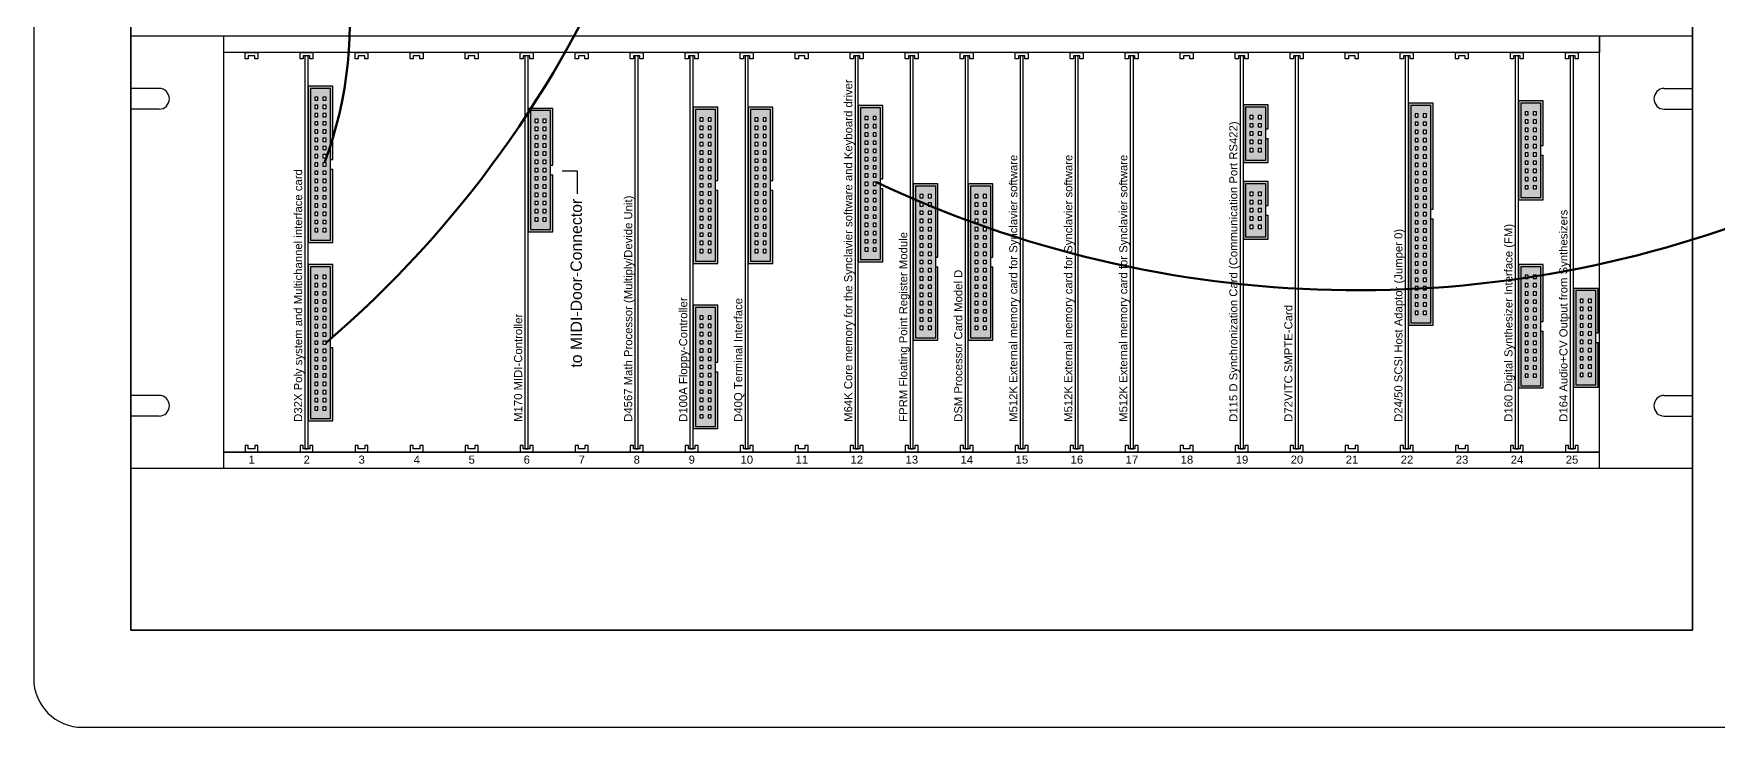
# Model space of a CAD drawing. Header units: millimetres. Extents: x -4275 to 1791, y -353 to 2461.
# Drawn here: x -30 to 491, y -61 to 153 of the extents above; entities that cross this region are included whole.
import ezdxf
from ezdxf.enums import TextEntityAlignment as Align

# ---------------------------------------------------------------- set-up
doc = ezdxf.new("R2010")
doc.units = ezdxf.units.MM
doc.header["$LTSCALE"] = 0.4
doc.layers.add('Connections', color=7, linetype='Continuous', lineweight=70)
doc.styles.get("Standard").update_dxf_attribs({"font": 'ARIALUNI.ttf'})

# ---------------------------------------------------------------- blocks, each defined once
blk = doc.blocks.new('Karte-3HE')
blk.add_lwpolyline([(-0.5, 0), (0.5, 0), (0.5, 121.4), (-0.5, 121.4)], close=True)
blk.add_attdef('CARD', (-1.35, 8.34), '', height=2.5, rotation=90)
blk = doc.blocks.new('Rack-3HE 25 Slots')
for p, q in [((482.6, 133.4), (0, 133.4)), ((0, 133.4), (0, 117.3)), ((28.8, 0), (28.8, 133.4)), ((453.8, 0), (453.8, 133.4)), ((453.8, 133.4), (453.8, 128.4)), ((482.6, 117.3), (482.6, 133.4)), ((453.8, 128.4), (28.8, 128.4)), ((8.74, 117.3), (0, 117.3)), ((473.86, 117.3), (482.6, 117.3)), ((0, 110.9), (0, 22.5)), ((8.74, 110.9), (0, 110.9)), ((473.86, 110.9), (482.6, 110.9)), ((482.6, 22.5), (482.6, 110.9)), ((8.74, 22.5), (0, 22.5)), ((473.86, 22.5), (482.6, 22.5)), ((0, 16.1), (0, 0)), ((8.74, 16.1), (0, 16.1)), ((473.86, 16.1), (482.6, 16.1)), ((482.6, 0), (482.6, 16.1)), ((0, 0), (482.6, 0)), ((28.8, 0), (28.8, 5)), ((28.8, 5), (453.8, 5)), ((453.8, 5), (28.8, 5))]:
    blk.add_line(p, q)
for points in [[(35.3, 128.4), (39.3, 128.4), (39.3, 126.4), (38.3, 126.4), (38.3, 127.4), (36.3, 127.4), (36.3, 126.4), (35.3, 126.4)], [(52.3, 128.4), (56.3, 128.4), (56.3, 126.4), (55.3, 126.4), (55.3, 127.4), (53.3, 127.4), (53.3, 126.4), (52.3, 126.4)], [(69.3, 128.4), (73.3, 128.4), (73.3, 126.4), (72.3, 126.4), (72.3, 127.4), (70.3, 127.4), (70.3, 126.4), (69.3, 126.4)], [(86.3, 128.4), (90.3, 128.4), (90.3, 126.4), (89.3, 126.4), (89.3, 127.4), (87.3, 127.4), (87.3, 126.4), (86.3, 126.4)], [(103.3, 128.4), (107.3, 128.4), (107.3, 126.4), (106.3, 126.4), (106.3, 127.4), (104.3, 127.4), (104.3, 126.4), (103.3, 126.4)], [(120.3, 128.4), (124.3, 128.4), (124.3, 126.4), (123.3, 126.4), (123.3, 127.4), (121.3, 127.4), (121.3, 126.4), (120.3, 126.4)], [(137.3, 128.4), (141.3, 128.4), (141.3, 126.4), (140.3, 126.4), (140.3, 127.4), (138.3, 127.4), (138.3, 126.4), (137.3, 126.4)], [(154.3, 128.4), (158.3, 128.4), (158.3, 126.4), (157.3, 126.4), (157.3, 127.4), (155.3, 127.4), (155.3, 126.4), (154.3, 126.4)], [(171.3, 128.4), (175.3, 128.4), (175.3, 126.4), (174.3, 126.4), (174.3, 127.4), (172.3, 127.4), (172.3, 126.4), (171.3, 126.4)], [(188.3, 128.4), (192.3, 128.4), (192.3, 126.4), (191.3, 126.4), (191.3, 127.4), (189.3, 127.4), (189.3, 126.4), (188.3, 126.4)], [(205.3, 128.4), (209.3, 128.4), (209.3, 126.4), (208.3, 126.4), (208.3, 127.4), (206.3, 127.4), (206.3, 126.4), (205.3, 126.4)], [(222.3, 128.4), (226.3, 128.4), (226.3, 126.4), (225.3, 126.4), (225.3, 127.4), (223.3, 127.4), (223.3, 126.4), (222.3, 126.4)], [(239.3, 128.4), (243.3, 128.4), (243.3, 126.4), (242.3, 126.4), (242.3, 127.4), (240.3, 127.4), (240.3, 126.4), (239.3, 126.4)], [(256.3, 128.4), (260.3, 128.4), (260.3, 126.4), (259.3, 126.4), (259.3, 127.4), (257.3, 127.4), (257.3, 126.4), (256.3, 126.4)], [(273.3, 128.4), (277.3, 128.4), (277.3, 126.4), (276.3, 126.4), (276.3, 127.4), (274.3, 127.4), (274.3, 126.4), (273.3, 126.4)], [(290.3, 128.4), (294.3, 128.4), (294.3, 126.4), (293.3, 126.4), (293.3, 127.4), (291.3, 127.4), (291.3, 126.4), (290.3, 126.4)], [(307.3, 128.4), (311.3, 128.4), (311.3, 126.4), (310.3, 126.4), (310.3, 127.4), (308.3, 127.4), (308.3, 126.4), (307.3, 126.4)], [(324.3, 128.4), (328.3, 128.4), (328.3, 126.4), (327.3, 126.4), (327.3, 127.4), (325.3, 127.4), (325.3, 126.4), (324.3, 126.4)], [(341.3, 128.4), (345.3, 128.4), (345.3, 126.4), (344.3, 126.4), (344.3, 127.4), (342.3, 127.4), (342.3, 126.4), (341.3, 126.4)], [(358.3, 128.4), (362.3, 128.4), (362.3, 126.4), (361.3, 126.4), (361.3, 127.4), (359.3, 127.4), (359.3, 126.4), (358.3, 126.4)], [(375.3, 128.4), (379.3, 128.4), (379.3, 126.4), (378.3, 126.4), (378.3, 127.4), (376.3, 127.4), (376.3, 126.4), (375.3, 126.4)], [(392.3, 128.4), (396.3, 128.4), (396.3, 126.4), (395.3, 126.4), (395.3, 127.4), (393.3, 127.4), (393.3, 126.4), (392.3, 126.4)], [(409.3, 128.4), (413.3, 128.4), (413.3, 126.4), (412.3, 126.4), (412.3, 127.4), (410.3, 127.4), (410.3, 126.4), (409.3, 126.4)], [(426.3, 128.4), (430.3, 128.4), (430.3, 126.4), (429.3, 126.4), (429.3, 127.4), (427.3, 127.4), (427.3, 126.4), (426.3, 126.4)], [(443.3, 128.4), (447.3, 128.4), (447.3, 126.4), (446.3, 126.4), (446.3, 127.4), (444.3, 127.4), (444.3, 126.4), (443.3, 126.4)], [(35.3, 5), (39.3, 5), (39.3, 7), (38.3, 7), (38.3, 6), (36.3, 6), (36.3, 7), (35.3, 7)], [(52.3, 5), (56.3, 5), (56.3, 7), (55.3, 7), (55.3, 6), (53.3, 6), (53.3, 7), (52.3, 7)], [(69.3, 5), (73.3, 5), (73.3, 7), (72.3, 7), (72.3, 6), (70.3, 6), (70.3, 7), (69.3, 7)], [(86.3, 5), (90.3, 5), (90.3, 7), (89.3, 7), (89.3, 6), (87.3, 6), (87.3, 7), (86.3, 7)], [(103.3, 5), (107.3, 5), (107.3, 7), (106.3, 7), (106.3, 6), (104.3, 6), (104.3, 7), (103.3, 7)], [(120.3, 5), (124.3, 5), (124.3, 7), (123.3, 7), (123.3, 6), (121.3, 6), (121.3, 7), (120.3, 7)], [(137.3, 5), (141.3, 5), (141.3, 7), (140.3, 7), (140.3, 6), (138.3, 6), (138.3, 7), (137.3, 7)], [(154.3, 5), (158.3, 5), (158.3, 7), (157.3, 7), (157.3, 6), (155.3, 6), (155.3, 7), (154.3, 7)], [(171.3, 5), (175.3, 5), (175.3, 7), (174.3, 7), (174.3, 6), (172.3, 6), (172.3, 7), (171.3, 7)], [(188.3, 5), (192.3, 5), (192.3, 7), (191.3, 7), (191.3, 6), (189.3, 6), (189.3, 7), (188.3, 7)], [(205.3, 5), (209.3, 5), (209.3, 7), (208.3, 7), (208.3, 6), (206.3, 6), (206.3, 7), (205.3, 7)], [(222.3, 5), (226.3, 5), (226.3, 7), (225.3, 7), (225.3, 6), (223.3, 6), (223.3, 7), (222.3, 7)], [(239.3, 5), (243.3, 5), (243.3, 7), (242.3, 7), (242.3, 6), (240.3, 6), (240.3, 7), (239.3, 7)], [(256.3, 5), (260.3, 5), (260.3, 7), (259.3, 7), (259.3, 6), (257.3, 6), (257.3, 7), (256.3, 7)], [(273.3, 5), (277.3, 5), (277.3, 7), (276.3, 7), (276.3, 6), (274.3, 6), (274.3, 7), (273.3, 7)], [(290.3, 5), (294.3, 5), (294.3, 7), (293.3, 7), (293.3, 6), (291.3, 6), (291.3, 7), (290.3, 7)], [(307.3, 5), (311.3, 5), (311.3, 7), (310.3, 7), (310.3, 6), (308.3, 6), (308.3, 7), (307.3, 7)], [(324.3, 5), (328.3, 5), (328.3, 7), (327.3, 7), (327.3, 6), (325.3, 6), (325.3, 7), (324.3, 7)], [(341.3, 5), (345.3, 5), (345.3, 7), (344.3, 7), (344.3, 6), (342.3, 6), (342.3, 7), (341.3, 7)], [(358.3, 5), (362.3, 5), (362.3, 7), (361.3, 7), (361.3, 6), (359.3, 6), (359.3, 7), (358.3, 7)], [(375.3, 5), (379.3, 5), (379.3, 7), (378.3, 7), (378.3, 6), (376.3, 6), (376.3, 7), (375.3, 7)], [(392.3, 5), (396.3, 5), (396.3, 7), (395.3, 7), (395.3, 6), (393.3, 6), (393.3, 7), (392.3, 7)], [(409.3, 5), (413.3, 5), (413.3, 7), (412.3, 7), (412.3, 6), (410.3, 6), (410.3, 7), (409.3, 7)], [(426.3, 5), (430.3, 5), (430.3, 7), (429.3, 7), (429.3, 6), (427.3, 6), (427.3, 7), (426.3, 7)], [(443.3, 5), (447.3, 5), (447.3, 7), (446.3, 7), (446.3, 6), (444.3, 6), (444.3, 7), (443.3, 7)]]:
    blk.add_lwpolyline(points, close=True)
for centre, start, end in [((8.74, 114.1), 270, 90), ((473.86, 114.1), 90, 270), ((8.74, 19.3), 270, 90), ((473.86, 19.3), 90, 270)]:
    blk.add_arc(centre, 3.2, start, end)
for s, p in [('1', (37.36, 1.41)), ('2', (54.36, 1.41)), ('3', (71.36, 1.41)), ('4', (88.36, 1.41)), ('5', (105.36, 1.41)), ('6', (122.36, 1.41)), ('7', (139.36, 1.41)), ('8', (156.36, 1.41)), ('9', (173.36, 1.41)), ('10', (190.36, 1.41)), ('11', (207.36, 1.41)), ('12', (224.36, 1.41)), ('13', (241.36, 1.41)), ('14', (258.36, 1.41)), ('15', (275.36, 1.41)), ('16', (292.36, 1.41)), ('17', (309.36, 1.41)), ('18', (326.36, 1.41)), ('19', (343.36, 1.41)), ('20', (360.36, 1.41)), ('21', (377.36, 1.41)), ('22', (394.36, 1.41)), ('23', (411.36, 1.41)), ('24', (428.36, 1.41)), ('25', (445.36, 1.41))]:
    blk.add_text(s, height=2.5).set_placement(p, align=Align.CENTER)
blk = doc.blocks.new('Connector-10')
at = {"true_color": 0x7abdff}
h = blk.add_hatch(color=151, dxfattribs=at)
h.dxf.hatch_style = 1
h.paths.add_polyline_path([(6.92, 17.08), (6.92, 10.39), (7.62, 10.39), (7.62, 17.78), (0, 17.78), (0, 0), (7.62, 0), (7.62, 7.39), (6.92, 7.39), (6.92, 0.7), (0.7, 0.7), (0.7, 17.08)])
at = {"true_color": 0x389cff}
h = blk.add_hatch(color=150, dxfattribs=at)
h.dxf.hatch_style = 1
h.paths.add_polyline_path([(0.7, 17.08), (0.7, 0.7), (6.92, 0.7), (6.92, 17.08)])
h.paths.add_polyline_path([(3.04, 14.47), (3.04, 13.47), (2.04, 13.47), (2.04, 14.47)], flags=16)
h.paths.add_polyline_path([(4.58, 14.47), (5.58, 14.47), (5.58, 13.47), (4.58, 13.47)], flags=16)
h.paths.add_polyline_path([(3.04, 11.93), (3.04, 10.93), (2.04, 10.93), (2.04, 11.93)], flags=16)
h.paths.add_polyline_path([(4.58, 11.93), (5.58, 11.93), (5.58, 10.93), (4.58, 10.93)], flags=16)
h.paths.add_polyline_path([(3.04, 9.39), (3.04, 8.39), (2.04, 8.39), (2.04, 9.39)], flags=16)
h.paths.add_polyline_path([(4.58, 9.39), (5.58, 9.39), (5.58, 8.39), (4.58, 8.39)], flags=16)
h.paths.add_polyline_path([(3.04, 6.85), (3.04, 5.85), (2.04, 5.85), (2.04, 6.85)], flags=16)
h.paths.add_polyline_path([(4.58, 6.85), (5.58, 6.85), (5.58, 5.85), (4.58, 5.85)], flags=16)
h.paths.add_polyline_path([(3.04, 4.31), (3.04, 3.31), (2.04, 3.31), (2.04, 4.31)], flags=16)
h.paths.add_polyline_path([(4.58, 4.31), (5.58, 4.31), (5.58, 3.31), (4.58, 3.31)], flags=16)
for p, q in [((6.92, 10.39), (7.62, 10.39)), ((6.92, 7.39), (7.62, 7.39))]:
    blk.add_line(p, q)
blk.add_lwpolyline([(7.62, 10.39), (7.62, 17.78), (0, 17.78), (0, 0), (7.62, 0), (7.62, 7.39)])
for points in [[(6.92, 17.08), (0.7, 17.08), (0.7, 0.7), (6.92, 0.7)], [(2.04, 13.47), (3.04, 13.47), (3.04, 14.47), (2.04, 14.47)], [(2.04, 10.93), (3.04, 10.93), (3.04, 11.93), (2.04, 11.93)], [(4.58, 13.47), (5.58, 13.47), (5.58, 14.47), (4.58, 14.47)], [(4.58, 10.93), (5.58, 10.93), (5.58, 11.93), (4.58, 11.93)], [(2.04, 8.39), (3.04, 8.39), (3.04, 9.39), (2.04, 9.39)], [(2.04, 5.85), (3.04, 5.85), (3.04, 6.85), (2.04, 6.85)], [(4.58, 8.39), (5.58, 8.39), (5.58, 9.39), (4.58, 9.39)], [(4.58, 5.85), (5.58, 5.85), (5.58, 6.85), (4.58, 6.85)], [(2.04, 3.31), (3.04, 3.31), (3.04, 4.31), (2.04, 4.31)], [(4.58, 3.31), (5.58, 3.31), (5.58, 4.31), (4.58, 4.31)]]:
    blk.add_lwpolyline(points, close=True)
blk = doc.blocks.new('Connector-34')
at = {"true_color": 0x7abdff}
h = blk.add_hatch(color=151, dxfattribs=at)
h.dxf.hatch_style = 1
h.paths.add_polyline_path([(0, 48.26), (0, 0), (7.62, 0), (7.62, 22.63), (6.92, 22.63), (6.92, 0.7), (0.7, 0.7), (0.7, 47.56), (6.92, 47.56), (6.92, 25.63), (7.62, 25.63), (7.62, 48.26)])
at = {"true_color": 0x389cff}
h = blk.add_hatch(color=150, dxfattribs=at)
h.dxf.hatch_style = 1
h.paths.add_polyline_path([(0.7, 47.56), (0.7, 0.7), (6.92, 0.7), (6.92, 47.56)])
h.paths.add_polyline_path([(5.58, 44.95), (5.58, 43.95), (4.58, 43.95), (4.58, 44.95)], flags=16)
h.paths.add_polyline_path([(3.04, 44.95), (3.04, 43.95), (2.04, 43.95), (2.04, 44.95)], flags=16)
h.paths.add_polyline_path([(5.58, 42.41), (5.58, 41.41), (4.58, 41.41), (4.58, 42.41)], flags=16)
h.paths.add_polyline_path([(3.04, 42.41), (3.04, 41.41), (2.04, 41.41), (2.04, 42.41)], flags=16)
h.paths.add_polyline_path([(5.58, 39.87), (5.58, 38.87), (4.58, 38.87), (4.58, 39.87)], flags=16)
h.paths.add_polyline_path([(3.04, 39.87), (3.04, 38.87), (2.04, 38.87), (2.04, 39.87)], flags=16)
h.paths.add_polyline_path([(5.58, 37.33), (5.58, 36.33), (4.58, 36.33), (4.58, 37.33)], flags=16)
h.paths.add_polyline_path([(3.04, 37.33), (3.04, 36.33), (2.04, 36.33), (2.04, 37.33)], flags=16)
h.paths.add_polyline_path([(5.58, 34.79), (5.58, 33.79), (4.58, 33.79), (4.58, 34.79)], flags=16)
h.paths.add_polyline_path([(3.04, 34.79), (3.04, 33.79), (2.04, 33.79), (2.04, 34.79)], flags=16)
h.paths.add_polyline_path([(5.58, 32.25), (5.58, 31.25), (4.58, 31.25), (4.58, 32.25)], flags=16)
h.paths.add_polyline_path([(3.04, 32.25), (3.04, 31.25), (2.04, 31.25), (2.04, 32.25)], flags=16)
h.paths.add_polyline_path([(5.58, 29.71), (5.58, 28.71), (4.58, 28.71), (4.58, 29.71)], flags=16)
h.paths.add_polyline_path([(3.04, 29.71), (3.04, 28.71), (2.04, 28.71), (2.04, 29.71)], flags=16)
h.paths.add_polyline_path([(5.58, 27.17), (5.58, 26.17), (4.58, 26.17), (4.58, 27.17)], flags=16)
h.paths.add_polyline_path([(3.04, 27.17), (3.04, 26.17), (2.04, 26.17), (2.04, 27.17)], flags=16)
h.paths.add_polyline_path([(5.58, 24.63), (5.58, 23.63), (4.58, 23.63), (4.58, 24.63)], flags=16)
h.paths.add_polyline_path([(3.04, 24.63), (3.04, 23.63), (2.04, 23.63), (2.04, 24.63)], flags=16)
h.paths.add_polyline_path([(5.58, 22.09), (5.58, 21.09), (4.58, 21.09), (4.58, 22.09)], flags=16)
h.paths.add_polyline_path([(3.04, 22.09), (3.04, 21.09), (2.04, 21.09), (2.04, 22.09)], flags=16)
h.paths.add_polyline_path([(5.58, 19.55), (5.58, 18.55), (4.58, 18.55), (4.58, 19.55)], flags=16)
h.paths.add_polyline_path([(3.04, 19.55), (3.04, 18.55), (2.04, 18.55), (2.04, 19.55)], flags=16)
h.paths.add_polyline_path([(5.58, 17.01), (5.58, 16.01), (4.58, 16.01), (4.58, 17.01)], flags=16)
h.paths.add_polyline_path([(3.04, 17.01), (3.04, 16.01), (2.04, 16.01), (2.04, 17.01)], flags=16)
h.paths.add_polyline_path([(5.58, 14.47), (5.58, 13.47), (4.58, 13.47), (4.58, 14.47)], flags=16)
h.paths.add_polyline_path([(3.04, 14.47), (3.04, 13.47), (2.04, 13.47), (2.04, 14.47)], flags=16)
h.paths.add_polyline_path([(5.58, 11.93), (5.58, 10.93), (4.58, 10.93), (4.58, 11.93)], flags=16)
h.paths.add_polyline_path([(3.04, 11.93), (3.04, 10.93), (2.04, 10.93), (2.04, 11.93)], flags=16)
h.paths.add_polyline_path([(5.58, 9.39), (5.58, 8.39), (4.58, 8.39), (4.58, 9.39)], flags=16)
h.paths.add_polyline_path([(3.04, 9.39), (3.04, 8.39), (2.04, 8.39), (2.04, 9.39)], flags=16)
h.paths.add_polyline_path([(5.58, 6.85), (5.58, 5.85), (4.58, 5.85), (4.58, 6.85)], flags=16)
h.paths.add_polyline_path([(3.04, 6.85), (3.04, 5.85), (2.04, 5.85), (2.04, 6.85)], flags=16)
h.paths.add_polyline_path([(5.58, 4.31), (5.58, 3.31), (4.58, 3.31), (4.58, 4.31)], flags=16)
h.paths.add_polyline_path([(3.04, 4.31), (3.04, 3.31), (2.04, 3.31), (2.04, 4.31)], flags=16)
for p, q in [((6.92, 25.63), (7.62, 25.63)), ((6.92, 22.63), (7.62, 22.63))]:
    blk.add_line(p, q)
blk.add_lwpolyline([(7.62, 25.63), (7.62, 48.26), (0, 48.26), (0, 0), (7.62, 0), (7.62, 22.63)])
for points in [[(6.92, 47.56), (0.7, 47.56), (0.7, 0.7), (6.92, 0.7)], [(2.04, 43.95), (3.04, 43.95), (3.04, 44.95), (2.04, 44.95)], [(2.04, 41.41), (3.04, 41.41), (3.04, 42.41), (2.04, 42.41)], [(4.58, 43.95), (5.58, 43.95), (5.58, 44.95), (4.58, 44.95)], [(4.58, 41.41), (5.58, 41.41), (5.58, 42.41), (4.58, 42.41)], [(2.04, 38.87), (3.04, 38.87), (3.04, 39.87), (2.04, 39.87)], [(2.04, 36.33), (3.04, 36.33), (3.04, 37.33), (2.04, 37.33)], [(4.58, 38.87), (5.58, 38.87), (5.58, 39.87), (4.58, 39.87)], [(4.58, 36.33), (5.58, 36.33), (5.58, 37.33), (4.58, 37.33)], [(2.04, 33.79), (3.04, 33.79), (3.04, 34.79), (2.04, 34.79)], [(2.04, 31.25), (3.04, 31.25), (3.04, 32.25), (2.04, 32.25)], [(4.58, 33.79), (5.58, 33.79), (5.58, 34.79), (4.58, 34.79)], [(4.58, 31.25), (5.58, 31.25), (5.58, 32.25), (4.58, 32.25)], [(2.04, 28.71), (3.04, 28.71), (3.04, 29.71), (2.04, 29.71)], [(2.04, 26.17), (3.04, 26.17), (3.04, 27.17), (2.04, 27.17)], [(4.58, 28.71), (5.58, 28.71), (5.58, 29.71), (4.58, 29.71)], [(4.58, 26.17), (5.58, 26.17), (5.58, 27.17), (4.58, 27.17)], [(2.04, 23.63), (3.04, 23.63), (3.04, 24.63), (2.04, 24.63)], [(2.04, 21.09), (3.04, 21.09), (3.04, 22.09), (2.04, 22.09)], [(4.58, 23.63), (5.58, 23.63), (5.58, 24.63), (4.58, 24.63)], [(4.58, 21.09), (5.58, 21.09), (5.58, 22.09), (4.58, 22.09)], [(2.04, 18.55), (3.04, 18.55), (3.04, 19.55), (2.04, 19.55)], [(2.04, 16.01), (3.04, 16.01), (3.04, 17.01), (2.04, 17.01)], [(4.58, 18.55), (5.58, 18.55), (5.58, 19.55), (4.58, 19.55)], [(4.58, 16.01), (5.58, 16.01), (5.58, 17.01), (4.58, 17.01)], [(2.04, 13.47), (3.04, 13.47), (3.04, 14.47), (2.04, 14.47)], [(2.04, 10.93), (3.04, 10.93), (3.04, 11.93), (2.04, 11.93)], [(4.58, 13.47), (5.58, 13.47), (5.58, 14.47), (4.58, 14.47)], [(4.58, 10.93), (5.58, 10.93), (5.58, 11.93), (4.58, 11.93)], [(2.04, 8.39), (3.04, 8.39), (3.04, 9.39), (2.04, 9.39)], [(2.04, 5.85), (3.04, 5.85), (3.04, 6.85), (2.04, 6.85)], [(4.58, 8.39), (5.58, 8.39), (5.58, 9.39), (4.58, 9.39)], [(4.58, 5.85), (5.58, 5.85), (5.58, 6.85), (4.58, 6.85)], [(2.04, 3.31), (3.04, 3.31), (3.04, 4.31), (2.04, 4.31)], [(4.58, 3.31), (5.58, 3.31), (5.58, 4.31), (4.58, 4.31)]]:
    blk.add_lwpolyline(points, close=True)
blk = doc.blocks.new('Karte-A-2')
blk.add_lwpolyline([(-0.5, 0), (0.5, 0), (0.5, 121.4), (-0.5, 121.4)], close=True)
for p in [(0.5, 63.69), (0.5, 8.64)]:
    blk.add_blockref('Connector-34', p)
blk.add_attdef('CARD', (-1.35, 8.34), '', height=2.5, rotation=90)
blk = doc.blocks.new('Connector-26')
at = {"true_color": 0x7abdff}
h = blk.add_hatch(color=151, dxfattribs=at)
h.dxf.hatch_style = 1
h.paths.add_polyline_path([(0, 38.1), (0, 0), (7.62, 0), (7.62, 17.55), (6.92, 17.55), (6.92, 0.7), (0.7, 0.7), (0.7, 37.4), (6.92, 37.4), (6.92, 20.55), (7.62, 20.55), (7.62, 38.1)])
at = {"true_color": 0x389cff}
h = blk.add_hatch(color=150, dxfattribs=at)
h.dxf.hatch_style = 1
h.paths.add_polyline_path([(0.7, 37.4), (0.7, 0.7), (6.92, 0.7), (6.92, 37.4)])
h.paths.add_polyline_path([(3.04, 34.79), (3.04, 33.79), (2.04, 33.79), (2.04, 34.79)], flags=16)
h.paths.add_polyline_path([(4.58, 34.79), (5.58, 34.79), (5.58, 33.79), (4.58, 33.79)], flags=16)
h.paths.add_polyline_path([(3.04, 32.25), (3.04, 31.25), (2.04, 31.25), (2.04, 32.25)], flags=16)
h.paths.add_polyline_path([(4.58, 32.25), (5.58, 32.25), (5.58, 31.25), (4.58, 31.25)], flags=16)
h.paths.add_polyline_path([(3.04, 29.71), (3.04, 28.71), (2.04, 28.71), (2.04, 29.71)], flags=16)
h.paths.add_polyline_path([(4.58, 29.71), (5.58, 29.71), (5.58, 28.71), (4.58, 28.71)], flags=16)
h.paths.add_polyline_path([(3.04, 27.17), (3.04, 26.17), (2.04, 26.17), (2.04, 27.17)], flags=16)
h.paths.add_polyline_path([(4.58, 27.17), (5.58, 27.17), (5.58, 26.17), (4.58, 26.17)], flags=16)
h.paths.add_polyline_path([(3.04, 24.63), (3.04, 23.63), (2.04, 23.63), (2.04, 24.63)], flags=16)
h.paths.add_polyline_path([(4.58, 24.63), (5.58, 24.63), (5.58, 23.63), (4.58, 23.63)], flags=16)
h.paths.add_polyline_path([(3.04, 22.09), (3.04, 21.09), (2.04, 21.09), (2.04, 22.09)], flags=16)
h.paths.add_polyline_path([(4.58, 22.09), (5.58, 22.09), (5.58, 21.09), (4.58, 21.09)], flags=16)
h.paths.add_polyline_path([(3.04, 19.55), (3.04, 18.55), (2.04, 18.55), (2.04, 19.55)], flags=16)
h.paths.add_polyline_path([(4.58, 19.55), (5.58, 19.55), (5.58, 18.55), (4.58, 18.55)], flags=16)
h.paths.add_polyline_path([(3.04, 17.01), (3.04, 16.01), (2.04, 16.01), (2.04, 17.01)], flags=16)
h.paths.add_polyline_path([(4.58, 17.01), (5.58, 17.01), (5.58, 16.01), (4.58, 16.01)], flags=16)
h.paths.add_polyline_path([(3.04, 14.47), (3.04, 13.47), (2.04, 13.47), (2.04, 14.47)], flags=16)
h.paths.add_polyline_path([(4.58, 14.47), (5.58, 14.47), (5.58, 13.47), (4.58, 13.47)], flags=16)
h.paths.add_polyline_path([(3.04, 11.93), (3.04, 10.93), (2.04, 10.93), (2.04, 11.93)], flags=16)
h.paths.add_polyline_path([(4.58, 11.93), (5.58, 11.93), (5.58, 10.93), (4.58, 10.93)], flags=16)
h.paths.add_polyline_path([(3.04, 9.39), (3.04, 8.39), (2.04, 8.39), (2.04, 9.39)], flags=16)
h.paths.add_polyline_path([(4.58, 9.39), (5.58, 9.39), (5.58, 8.39), (4.58, 8.39)], flags=16)
h.paths.add_polyline_path([(3.04, 6.85), (3.04, 5.85), (2.04, 5.85), (2.04, 6.85)], flags=16)
h.paths.add_polyline_path([(4.58, 6.85), (5.58, 6.85), (5.58, 5.85), (4.58, 5.85)], flags=16)
h.paths.add_polyline_path([(3.04, 4.31), (3.04, 3.31), (2.04, 3.31), (2.04, 4.31)], flags=16)
h.paths.add_polyline_path([(4.58, 4.31), (5.58, 4.31), (5.58, 3.31), (4.58, 3.31)], flags=16)
for p, q in [((6.92, 20.55), (7.62, 20.55)), ((6.92, 17.55), (7.62, 17.55))]:
    blk.add_line(p, q)
blk.add_lwpolyline([(7.62, 20.55), (7.62, 38.1), (0, 38.1), (0, 0), (7.62, 0), (7.62, 17.55)])
for points in [[(6.92, 37.4), (0.7, 37.4), (0.7, 0.7), (6.92, 0.7)], [(2.04, 33.79), (3.04, 33.79), (3.04, 34.79), (2.04, 34.79)], [(2.04, 31.25), (3.04, 31.25), (3.04, 32.25), (2.04, 32.25)], [(4.58, 33.79), (5.58, 33.79), (5.58, 34.79), (4.58, 34.79)], [(4.58, 31.25), (5.58, 31.25), (5.58, 32.25), (4.58, 32.25)], [(2.04, 28.71), (3.04, 28.71), (3.04, 29.71), (2.04, 29.71)], [(2.04, 26.17), (3.04, 26.17), (3.04, 27.17), (2.04, 27.17)], [(4.58, 28.71), (5.58, 28.71), (5.58, 29.71), (4.58, 29.71)], [(4.58, 26.17), (5.58, 26.17), (5.58, 27.17), (4.58, 27.17)], [(2.04, 23.63), (3.04, 23.63), (3.04, 24.63), (2.04, 24.63)], [(2.04, 21.09), (3.04, 21.09), (3.04, 22.09), (2.04, 22.09)], [(4.58, 23.63), (5.58, 23.63), (5.58, 24.63), (4.58, 24.63)], [(4.58, 21.09), (5.58, 21.09), (5.58, 22.09), (4.58, 22.09)], [(2.04, 18.55), (3.04, 18.55), (3.04, 19.55), (2.04, 19.55)], [(2.04, 16.01), (3.04, 16.01), (3.04, 17.01), (2.04, 17.01)], [(4.58, 18.55), (5.58, 18.55), (5.58, 19.55), (4.58, 19.55)], [(4.58, 16.01), (5.58, 16.01), (5.58, 17.01), (4.58, 17.01)], [(2.04, 13.47), (3.04, 13.47), (3.04, 14.47), (2.04, 14.47)], [(2.04, 10.93), (3.04, 10.93), (3.04, 11.93), (2.04, 11.93)], [(4.58, 13.47), (5.58, 13.47), (5.58, 14.47), (4.58, 14.47)], [(4.58, 10.93), (5.58, 10.93), (5.58, 11.93), (4.58, 11.93)], [(2.04, 8.39), (3.04, 8.39), (3.04, 9.39), (2.04, 9.39)], [(2.04, 5.85), (3.04, 5.85), (3.04, 6.85), (2.04, 6.85)], [(4.58, 8.39), (5.58, 8.39), (5.58, 9.39), (4.58, 9.39)], [(4.58, 5.85), (5.58, 5.85), (5.58, 6.85), (4.58, 6.85)], [(2.04, 3.31), (3.04, 3.31), (3.04, 4.31), (2.04, 4.31)], [(4.58, 3.31), (5.58, 3.31), (5.58, 4.31), (4.58, 4.31)]]:
    blk.add_lwpolyline(points, close=True)
blk = doc.blocks.new('Karte-A-6-Midi')
blk.add_lwpolyline([(-0.5, 0), (0.5, 0), (0.5, 121.4), (-0.5, 121.4)], close=True)
blk.add_blockref('Connector-26', (0.5, 67.04))
blk.add_attdef('CARD', (-1.35, 8.34), '', height=2.5, rotation=90)
blk = doc.blocks.new('Connector-50')
at = {"true_color": 0x7abdff}
h = blk.add_hatch(color=151, dxfattribs=at)
h.dxf.hatch_style = 1
h.paths.add_polyline_path([(6.92, 67.88), (6.92, 35.79), (7.62, 35.79), (7.62, 68.58), (0, 68.58), (0, 0), (7.62, 0), (7.62, 32.79), (6.92, 32.79), (6.92, 0.7), (0.7, 0.7), (0.7, 67.88)])
at = {"true_color": 0x389cff}
h = blk.add_hatch(color=150, dxfattribs=at)
h.dxf.hatch_style = 1
h.paths.add_polyline_path([(0.7, 67.88), (0.7, 0.7), (6.92, 0.7), (6.92, 67.88)])
h.paths.add_polyline_path([(5.58, 65.27), (5.58, 64.27), (4.58, 64.27), (4.58, 65.27)], flags=16)
h.paths.add_polyline_path([(3.04, 65.27), (3.04, 64.27), (2.04, 64.27), (2.04, 65.27)], flags=16)
h.paths.add_polyline_path([(5.58, 62.73), (5.58, 61.73), (4.58, 61.73), (4.58, 62.73)], flags=16)
h.paths.add_polyline_path([(3.04, 62.73), (3.04, 61.73), (2.04, 61.73), (2.04, 62.73)], flags=16)
h.paths.add_polyline_path([(5.58, 60.19), (5.58, 59.19), (4.58, 59.19), (4.58, 60.19)], flags=16)
h.paths.add_polyline_path([(3.04, 60.19), (3.04, 59.19), (2.04, 59.19), (2.04, 60.19)], flags=16)
h.paths.add_polyline_path([(5.58, 57.65), (5.58, 56.65), (4.58, 56.65), (4.58, 57.65)], flags=16)
h.paths.add_polyline_path([(3.04, 57.65), (3.04, 56.65), (2.04, 56.65), (2.04, 57.65)], flags=16)
h.paths.add_polyline_path([(5.58, 55.11), (5.58, 54.11), (4.58, 54.11), (4.58, 55.11)], flags=16)
h.paths.add_polyline_path([(3.04, 55.11), (3.04, 54.11), (2.04, 54.11), (2.04, 55.11)], flags=16)
h.paths.add_polyline_path([(5.58, 52.57), (5.58, 51.57), (4.58, 51.57), (4.58, 52.57)], flags=16)
h.paths.add_polyline_path([(3.04, 52.57), (3.04, 51.57), (2.04, 51.57), (2.04, 52.57)], flags=16)
h.paths.add_polyline_path([(5.58, 50.03), (5.58, 49.03), (4.58, 49.03), (4.58, 50.03)], flags=16)
h.paths.add_polyline_path([(3.04, 50.03), (3.04, 49.03), (2.04, 49.03), (2.04, 50.03)], flags=16)
h.paths.add_polyline_path([(5.58, 47.49), (5.58, 46.49), (4.58, 46.49), (4.58, 47.49)], flags=16)
h.paths.add_polyline_path([(3.04, 47.49), (3.04, 46.49), (2.04, 46.49), (2.04, 47.49)], flags=16)
h.paths.add_polyline_path([(5.58, 44.95), (5.58, 43.95), (4.58, 43.95), (4.58, 44.95)], flags=16)
h.paths.add_polyline_path([(3.04, 44.95), (3.04, 43.95), (2.04, 43.95), (2.04, 44.95)], flags=16)
h.paths.add_polyline_path([(5.58, 42.41), (5.58, 41.41), (4.58, 41.41), (4.58, 42.41)], flags=16)
h.paths.add_polyline_path([(3.04, 42.41), (3.04, 41.41), (2.04, 41.41), (2.04, 42.41)], flags=16)
h.paths.add_polyline_path([(5.58, 39.87), (5.58, 38.87), (4.58, 38.87), (4.58, 39.87)], flags=16)
h.paths.add_polyline_path([(3.04, 39.87), (3.04, 38.87), (2.04, 38.87), (2.04, 39.87)], flags=16)
h.paths.add_polyline_path([(5.58, 37.33), (5.58, 36.33), (4.58, 36.33), (4.58, 37.33)], flags=16)
h.paths.add_polyline_path([(3.04, 37.33), (3.04, 36.33), (2.04, 36.33), (2.04, 37.33)], flags=16)
h.paths.add_polyline_path([(5.58, 34.79), (5.58, 33.79), (4.58, 33.79), (4.58, 34.79)], flags=16)
h.paths.add_polyline_path([(3.04, 34.79), (3.04, 33.79), (2.04, 33.79), (2.04, 34.79)], flags=16)
h.paths.add_polyline_path([(5.58, 32.25), (5.58, 31.25), (4.58, 31.25), (4.58, 32.25)], flags=16)
h.paths.add_polyline_path([(3.04, 32.25), (3.04, 31.25), (2.04, 31.25), (2.04, 32.25)], flags=16)
h.paths.add_polyline_path([(5.58, 29.71), (5.58, 28.71), (4.58, 28.71), (4.58, 29.71)], flags=16)
h.paths.add_polyline_path([(3.04, 29.71), (3.04, 28.71), (2.04, 28.71), (2.04, 29.71)], flags=16)
h.paths.add_polyline_path([(5.58, 27.17), (5.58, 26.17), (4.58, 26.17), (4.58, 27.17)], flags=16)
h.paths.add_polyline_path([(3.04, 27.17), (3.04, 26.17), (2.04, 26.17), (2.04, 27.17)], flags=16)
h.paths.add_polyline_path([(5.58, 24.63), (5.58, 23.63), (4.58, 23.63), (4.58, 24.63)], flags=16)
h.paths.add_polyline_path([(3.04, 24.63), (3.04, 23.63), (2.04, 23.63), (2.04, 24.63)], flags=16)
h.paths.add_polyline_path([(5.58, 22.09), (5.58, 21.09), (4.58, 21.09), (4.58, 22.09)], flags=16)
h.paths.add_polyline_path([(3.04, 22.09), (3.04, 21.09), (2.04, 21.09), (2.04, 22.09)], flags=16)
h.paths.add_polyline_path([(5.58, 19.55), (5.58, 18.55), (4.58, 18.55), (4.58, 19.55)], flags=16)
h.paths.add_polyline_path([(3.04, 19.55), (3.04, 18.55), (2.04, 18.55), (2.04, 19.55)], flags=16)
h.paths.add_polyline_path([(5.58, 17.01), (5.58, 16.01), (4.58, 16.01), (4.58, 17.01)], flags=16)
h.paths.add_polyline_path([(3.04, 17.01), (3.04, 16.01), (2.04, 16.01), (2.04, 17.01)], flags=16)
h.paths.add_polyline_path([(5.58, 14.47), (5.58, 13.47), (4.58, 13.47), (4.58, 14.47)], flags=16)
h.paths.add_polyline_path([(3.04, 14.47), (3.04, 13.47), (2.04, 13.47), (2.04, 14.47)], flags=16)
h.paths.add_polyline_path([(5.58, 11.93), (5.58, 10.93), (4.58, 10.93), (4.58, 11.93)], flags=16)
h.paths.add_polyline_path([(3.04, 11.93), (3.04, 10.93), (2.04, 10.93), (2.04, 11.93)], flags=16)
h.paths.add_polyline_path([(5.58, 9.39), (5.58, 8.39), (4.58, 8.39), (4.58, 9.39)], flags=16)
h.paths.add_polyline_path([(3.04, 9.39), (3.04, 8.39), (2.04, 8.39), (2.04, 9.39)], flags=16)
h.paths.add_polyline_path([(5.58, 6.85), (5.58, 5.85), (4.58, 5.85), (4.58, 6.85)], flags=16)
h.paths.add_polyline_path([(3.04, 6.85), (3.04, 5.85), (2.04, 5.85), (2.04, 6.85)], flags=16)
h.paths.add_polyline_path([(5.58, 4.31), (5.58, 3.31), (4.58, 3.31), (4.58, 4.31)], flags=16)
h.paths.add_polyline_path([(3.04, 4.31), (3.04, 3.31), (2.04, 3.31), (2.04, 4.31)], flags=16)
for p, q in [((6.92, 35.79), (7.62, 35.79)), ((6.92, 32.79), (7.62, 32.79))]:
    blk.add_line(p, q)
blk.add_lwpolyline([(7.62, 35.79), (7.62, 68.58), (0, 68.58), (0, 0), (7.62, 0), (7.62, 32.79)])
for points in [[(6.92, 67.88), (0.7, 67.88), (0.7, 0.7), (6.92, 0.7)], [(2.04, 64.27), (3.04, 64.27), (3.04, 65.27), (2.04, 65.27)], [(2.04, 61.73), (3.04, 61.73), (3.04, 62.73), (2.04, 62.73)], [(4.58, 64.27), (5.58, 64.27), (5.58, 65.27), (4.58, 65.27)], [(4.58, 61.73), (5.58, 61.73), (5.58, 62.73), (4.58, 62.73)], [(2.04, 59.19), (3.04, 59.19), (3.04, 60.19), (2.04, 60.19)], [(2.04, 56.65), (3.04, 56.65), (3.04, 57.65), (2.04, 57.65)], [(4.58, 59.19), (5.58, 59.19), (5.58, 60.19), (4.58, 60.19)], [(4.58, 56.65), (5.58, 56.65), (5.58, 57.65), (4.58, 57.65)], [(2.04, 54.11), (3.04, 54.11), (3.04, 55.11), (2.04, 55.11)], [(2.04, 51.57), (3.04, 51.57), (3.04, 52.57), (2.04, 52.57)], [(4.58, 54.11), (5.58, 54.11), (5.58, 55.11), (4.58, 55.11)], [(4.58, 51.57), (5.58, 51.57), (5.58, 52.57), (4.58, 52.57)], [(2.04, 49.03), (3.04, 49.03), (3.04, 50.03), (2.04, 50.03)], [(2.04, 46.49), (3.04, 46.49), (3.04, 47.49), (2.04, 47.49)], [(4.58, 49.03), (5.58, 49.03), (5.58, 50.03), (4.58, 50.03)], [(4.58, 46.49), (5.58, 46.49), (5.58, 47.49), (4.58, 47.49)], [(2.04, 43.95), (3.04, 43.95), (3.04, 44.95), (2.04, 44.95)], [(2.04, 41.41), (3.04, 41.41), (3.04, 42.41), (2.04, 42.41)], [(4.58, 43.95), (5.58, 43.95), (5.58, 44.95), (4.58, 44.95)], [(4.58, 41.41), (5.58, 41.41), (5.58, 42.41), (4.58, 42.41)], [(2.04, 38.87), (3.04, 38.87), (3.04, 39.87), (2.04, 39.87)], [(2.04, 36.33), (3.04, 36.33), (3.04, 37.33), (2.04, 37.33)], [(4.58, 38.87), (5.58, 38.87), (5.58, 39.87), (4.58, 39.87)], [(4.58, 36.33), (5.58, 36.33), (5.58, 37.33), (4.58, 37.33)], [(2.04, 33.79), (3.04, 33.79), (3.04, 34.79), (2.04, 34.79)], [(2.04, 31.25), (3.04, 31.25), (3.04, 32.25), (2.04, 32.25)], [(4.58, 33.79), (5.58, 33.79), (5.58, 34.79), (4.58, 34.79)], [(4.58, 31.25), (5.58, 31.25), (5.58, 32.25), (4.58, 32.25)], [(2.04, 28.71), (3.04, 28.71), (3.04, 29.71), (2.04, 29.71)], [(2.04, 26.17), (3.04, 26.17), (3.04, 27.17), (2.04, 27.17)], [(4.58, 28.71), (5.58, 28.71), (5.58, 29.71), (4.58, 29.71)], [(4.58, 26.17), (5.58, 26.17), (5.58, 27.17), (4.58, 27.17)], [(2.04, 23.63), (3.04, 23.63), (3.04, 24.63), (2.04, 24.63)], [(2.04, 21.09), (3.04, 21.09), (3.04, 22.09), (2.04, 22.09)], [(4.58, 23.63), (5.58, 23.63), (5.58, 24.63), (4.58, 24.63)], [(4.58, 21.09), (5.58, 21.09), (5.58, 22.09), (4.58, 22.09)], [(2.04, 18.55), (3.04, 18.55), (3.04, 19.55), (2.04, 19.55)], [(2.04, 16.01), (3.04, 16.01), (3.04, 17.01), (2.04, 17.01)], [(4.58, 18.55), (5.58, 18.55), (5.58, 19.55), (4.58, 19.55)], [(4.58, 16.01), (5.58, 16.01), (5.58, 17.01), (4.58, 17.01)], [(2.04, 13.47), (3.04, 13.47), (3.04, 14.47), (2.04, 14.47)], [(2.04, 10.93), (3.04, 10.93), (3.04, 11.93), (2.04, 11.93)], [(4.58, 13.47), (5.58, 13.47), (5.58, 14.47), (4.58, 14.47)], [(4.58, 10.93), (5.58, 10.93), (5.58, 11.93), (4.58, 11.93)], [(2.04, 8.39), (3.04, 8.39), (3.04, 9.39), (2.04, 9.39)], [(2.04, 5.85), (3.04, 5.85), (3.04, 6.85), (2.04, 6.85)], [(4.58, 8.39), (5.58, 8.39), (5.58, 9.39), (4.58, 9.39)], [(4.58, 5.85), (5.58, 5.85), (5.58, 6.85), (4.58, 6.85)], [(2.04, 3.31), (3.04, 3.31), (3.04, 4.31), (2.04, 4.31)], [(4.58, 3.31), (5.58, 3.31), (5.58, 4.31), (4.58, 4.31)]]:
    blk.add_lwpolyline(points, close=True)
blk = doc.blocks.new('Connector-20')
at = {"true_color": 0x7abdff}
h = blk.add_hatch(color=151, dxfattribs=at)
h.dxf.hatch_style = 1
h.paths.add_polyline_path([(6.92, 29.78), (6.92, 16.74), (7.62, 16.74), (7.62, 30.48), (0, 30.48), (0, 0), (7.62, 0), (7.62, 13.74), (6.92, 13.74), (6.92, 0.7), (0.7, 0.7), (0.7, 29.78)])
at = {"true_color": 0x389cff}
h = blk.add_hatch(color=150, dxfattribs=at)
h.dxf.hatch_style = 1
h.paths.add_polyline_path([(0.7, 29.78), (0.7, 0.7), (6.92, 0.7), (6.92, 29.78)])
h.paths.add_polyline_path([(3.04, 27.17), (3.04, 26.17), (2.04, 26.17), (2.04, 27.17)], flags=16)
h.paths.add_polyline_path([(4.58, 27.17), (5.58, 27.17), (5.58, 26.17), (4.58, 26.17)], flags=16)
h.paths.add_polyline_path([(3.04, 24.63), (3.04, 23.63), (2.04, 23.63), (2.04, 24.63)], flags=16)
h.paths.add_polyline_path([(4.58, 24.63), (5.58, 24.63), (5.58, 23.63), (4.58, 23.63)], flags=16)
h.paths.add_polyline_path([(3.04, 22.09), (3.04, 21.09), (2.04, 21.09), (2.04, 22.09)], flags=16)
h.paths.add_polyline_path([(4.58, 22.09), (5.58, 22.09), (5.58, 21.09), (4.58, 21.09)], flags=16)
h.paths.add_polyline_path([(3.04, 19.55), (3.04, 18.55), (2.04, 18.55), (2.04, 19.55)], flags=16)
h.paths.add_polyline_path([(4.58, 19.55), (5.58, 19.55), (5.58, 18.55), (4.58, 18.55)], flags=16)
h.paths.add_polyline_path([(3.04, 17.01), (3.04, 16.01), (2.04, 16.01), (2.04, 17.01)], flags=16)
h.paths.add_polyline_path([(4.58, 17.01), (5.58, 17.01), (5.58, 16.01), (4.58, 16.01)], flags=16)
h.paths.add_polyline_path([(3.04, 14.47), (3.04, 13.47), (2.04, 13.47), (2.04, 14.47)], flags=16)
h.paths.add_polyline_path([(4.58, 14.47), (5.58, 14.47), (5.58, 13.47), (4.58, 13.47)], flags=16)
h.paths.add_polyline_path([(3.04, 11.93), (3.04, 10.93), (2.04, 10.93), (2.04, 11.93)], flags=16)
h.paths.add_polyline_path([(4.58, 11.93), (5.58, 11.93), (5.58, 10.93), (4.58, 10.93)], flags=16)
h.paths.add_polyline_path([(3.04, 9.39), (3.04, 8.39), (2.04, 8.39), (2.04, 9.39)], flags=16)
h.paths.add_polyline_path([(4.58, 9.39), (5.58, 9.39), (5.58, 8.39), (4.58, 8.39)], flags=16)
h.paths.add_polyline_path([(3.04, 6.85), (3.04, 5.85), (2.04, 5.85), (2.04, 6.85)], flags=16)
h.paths.add_polyline_path([(4.58, 6.85), (5.58, 6.85), (5.58, 5.85), (4.58, 5.85)], flags=16)
h.paths.add_polyline_path([(3.04, 4.31), (3.04, 3.31), (2.04, 3.31), (2.04, 4.31)], flags=16)
h.paths.add_polyline_path([(4.58, 4.31), (5.58, 4.31), (5.58, 3.31), (4.58, 3.31)], flags=16)
for p, q in [((6.92, 16.74), (7.62, 16.74)), ((6.92, 13.74), (7.62, 13.74))]:
    blk.add_line(p, q)
blk.add_lwpolyline([(7.62, 16.74), (7.62, 30.48), (0, 30.48), (0, 0), (7.62, 0), (7.62, 13.74)])
for points in [[(6.92, 29.78), (0.7, 29.78), (0.7, 0.7), (6.92, 0.7)], [(2.04, 26.17), (3.04, 26.17), (3.04, 27.17), (2.04, 27.17)], [(4.58, 26.17), (5.58, 26.17), (5.58, 27.17), (4.58, 27.17)], [(2.04, 23.63), (3.04, 23.63), (3.04, 24.63), (2.04, 24.63)], [(2.04, 21.09), (3.04, 21.09), (3.04, 22.09), (2.04, 22.09)], [(4.58, 23.63), (5.58, 23.63), (5.58, 24.63), (4.58, 24.63)], [(4.58, 21.09), (5.58, 21.09), (5.58, 22.09), (4.58, 22.09)], [(2.04, 18.55), (3.04, 18.55), (3.04, 19.55), (2.04, 19.55)], [(2.04, 16.01), (3.04, 16.01), (3.04, 17.01), (2.04, 17.01)], [(4.58, 18.55), (5.58, 18.55), (5.58, 19.55), (4.58, 19.55)], [(4.58, 16.01), (5.58, 16.01), (5.58, 17.01), (4.58, 17.01)], [(2.04, 13.47), (3.04, 13.47), (3.04, 14.47), (2.04, 14.47)], [(2.04, 10.93), (3.04, 10.93), (3.04, 11.93), (2.04, 11.93)], [(4.58, 13.47), (5.58, 13.47), (5.58, 14.47), (4.58, 14.47)], [(4.58, 10.93), (5.58, 10.93), (5.58, 11.93), (4.58, 11.93)], [(2.04, 8.39), (3.04, 8.39), (3.04, 9.39), (2.04, 9.39)], [(2.04, 5.85), (3.04, 5.85), (3.04, 6.85), (2.04, 6.85)], [(4.58, 8.39), (5.58, 8.39), (5.58, 9.39), (4.58, 9.39)], [(4.58, 5.85), (5.58, 5.85), (5.58, 6.85), (4.58, 6.85)], [(2.04, 3.31), (3.04, 3.31), (3.04, 4.31), (2.04, 4.31)], [(4.58, 3.31), (5.58, 3.31), (5.58, 4.31), (4.58, 4.31)]]:
    blk.add_lwpolyline(points, close=True)

msp = doc.modelspace()

# ---------------------------------------------------------------- linework, layer by layer
msp.add_lwpolyline([(512.6, 1299.18), (512.6, 1414.18, 0.414214), (497.6, 1429.18), (-15, 1429.18, 0.414214), (-30, 1414.18), (-30, -45.82, 0.414214), (-15, -60.82), (497.6, -60.82, 0.414214), (512.6, -45.82), (512.6, -30.82)], format="xyb")
for points in [[(0, 1399.18), (0, -30.82), (482.6, -30.82), (482.6, 1399.18)], [(0, 1399.18), (482.6, 1399.18), (482.6, -30.82), (0, -30.82)]]:
    msp.add_lwpolyline(points, close=True)
msp.add_lwpolyline([(133.33, 111.03), (137.91, 111.03), (137.91, 103.96)])
at = {"layer": 'Connections'}
for centre, radius, start, end in [((-158.93, 313.65), 336.87, 310.6194, 4.626), ((379.31, 422.91), 348.77, 244.7226, 340.4228), ((-56.59, 156.87), 124.28, 339.5731, 37.5486)]:
    msp.add_arc(centre, radius, start, end, dxfattribs=at)

# ---------------------------------------------------------------- block references
for name, p in [('Rack-3HE 25 Slots', (0, 19.18)), ('Connector-34', (173.8, 82.42)), ('Connector-34', (190.8, 82.42)), ('Connector-34', (224.8, 82.9)), ('Connector-10', (343.8, 113.64)), ('Connector-50', (394.8, 63.37)), ('Connector-20', (428.8, 102.12)), ('Connector-34', (241.8, 58.75)), ('Connector-34', (258.8, 58.75)), ('Connector-10', (343.8, 89.96)), ('Connector-26', (428.8, 43.97)), ('Connector-20', (445.8, 44.25)), ('Connector-26', (173.8, 31.41))]:
    msp.add_blockref(name, p)
for name, p, values in [('Karte-A-2', (54.3, 25.18), {'CARD': 'D32X Poly system and Multichannel interface card'}), ('Karte-A-6-Midi', (122.3, 25.18), {'CARD': 'M170 MIDI-Controller'}), ('Karte-3HE', (156.3, 25.18), {'CARD': 'D4567 Math Processor (Multiply/Devide Unit)'}), ('Karte-3HE', (173.3, 25.18), {'CARD': 'D100A Floppy-Controller'}), ('Karte-3HE', (190.3, 25.18), {'CARD': 'D40Q Terminal Interface'}), ('Karte-3HE', (224.3, 25.18), {'CARD': 'M64K Core memory for the Synclavier software and Keyboard driver'}), ('Karte-3HE', (241.3, 25.18), {'CARD': 'FPRM Floating Point Register Module'}), ('Karte-3HE', (258.3, 25.18), {'CARD': 'DSM Processor Card Model D'}), ('Karte-3HE', (275.3, 25.18), {'CARD': 'M512K External memory card for Synclavier software'}), ('Karte-3HE', (292.3, 25.18), {'CARD': 'M512K External memory card for Synclavier software'}), ('Karte-3HE', (309.3, 25.18), {'CARD': 'M512K External memory card for Synclavier software'}), ('Karte-3HE', (343.3, 25.18), {'CARD': 'D115 D Synchronization Card (Communication Port RS422)'}), ('Karte-3HE', (360.3, 25.18), {'CARD': 'D72VITC SMPTE-Card'}), ('Karte-3HE', (394.3, 25.18), {'CARD': 'D24/50 SCSI Host Adaptor (Jumper 0)'}), ('Karte-3HE', (428.3, 25.18), {'CARD': 'D160 Digital Synthesizer Interface (FM)'}), ('Karte-3HE', (445.3, 25.18), {'CARD': 'D164 Audio+CV Output from Synthesizers'})]:
    msp.add_blockref(name, p).add_auto_attribs(values)

# ---------------------------------------------------------------- texts
msp.add_text('to MIDI-Door-Connector', height=3.5, rotation=90).set_placement((139.39, 50.24))

doc.saveas('drawing.dxf')
